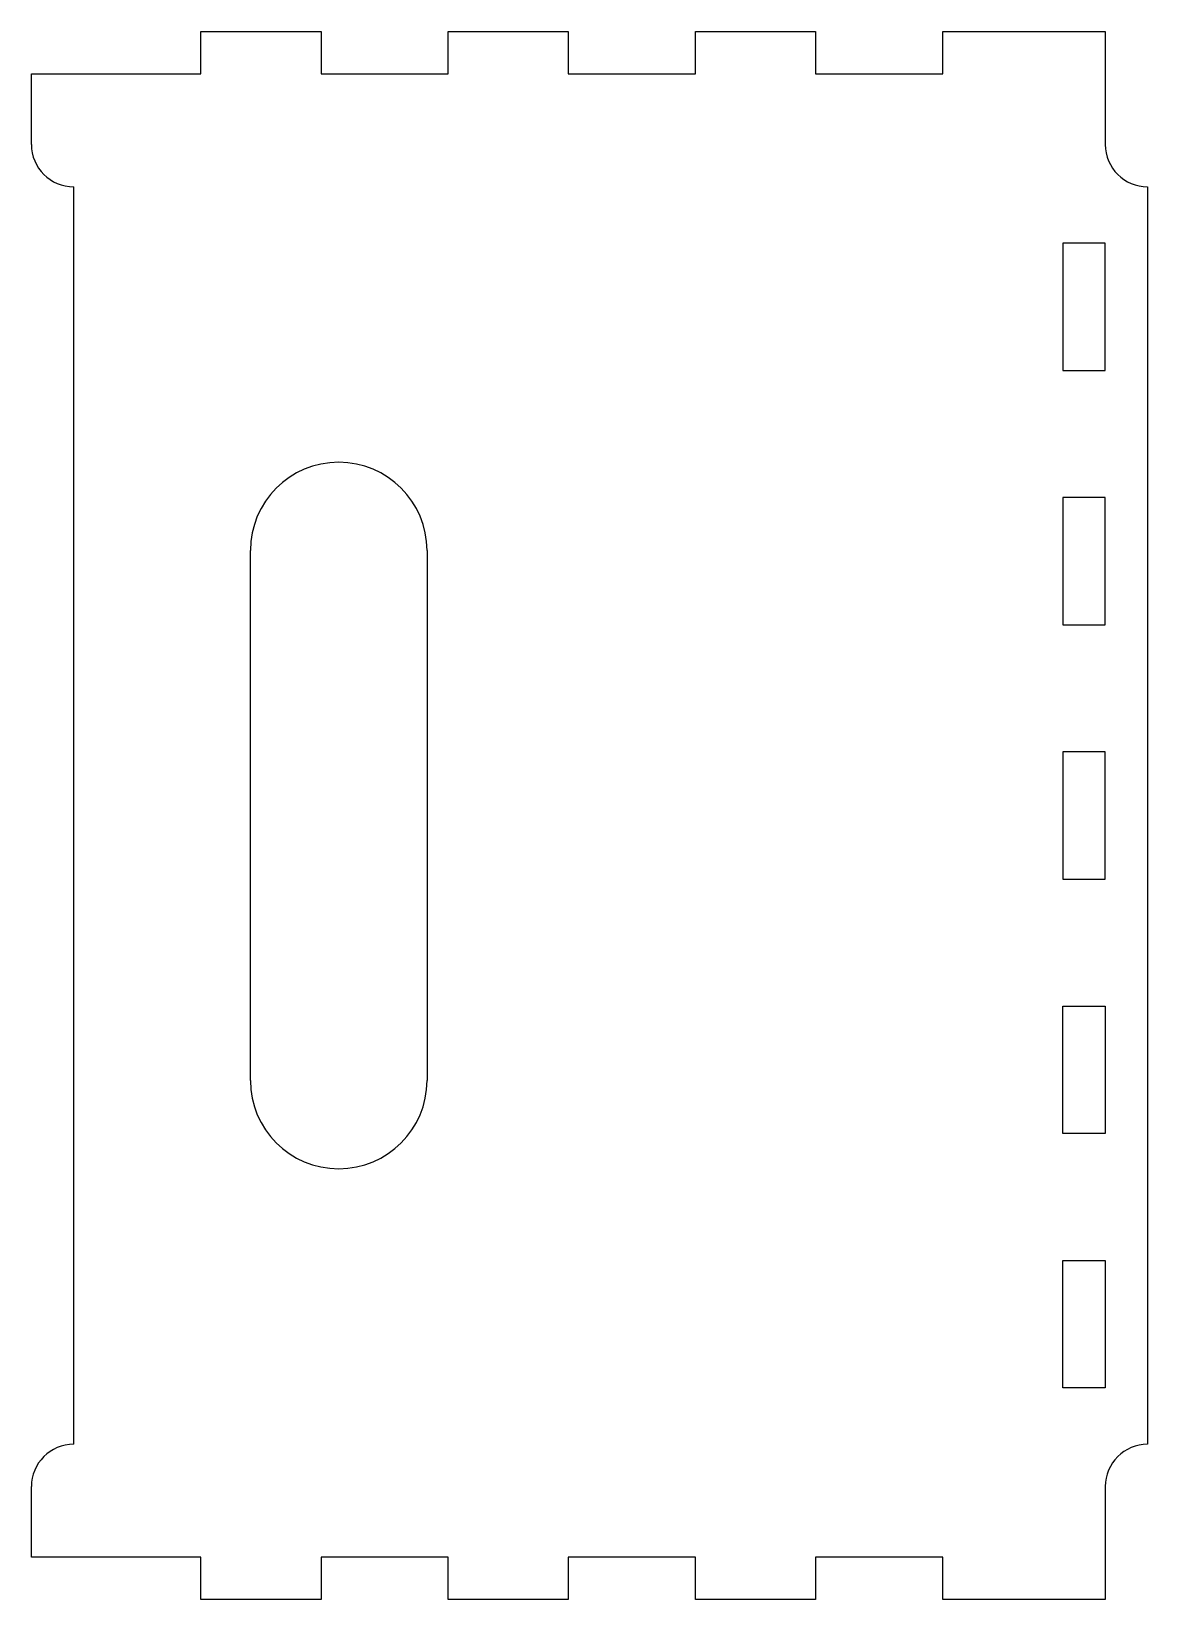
# Model space of a CAD drawing. Extents: x -1 to 157, y 47 to 269.
import ezdxf

# ---------------------------------------------------------------- set-up
doc = ezdxf.new("R2010")
doc.units = 0
doc.layers.add('VISIBLE', color=7, linetype='CONTINUOUS')

msp = doc.modelspace()

# ---------------------------------------------------------------- linework, layer by layer
at = {"layer": 'VISIBLE'}
for p, q in [((23.14, 268.88), (40.14, 268.88)), ((23.14, 262.88), (23.14, 268.88)), ((40.14, 268.88), (40.14, 262.88)), ((58.14, 268.88), (75.14, 268.88)), ((58.14, 262.88), (58.14, 268.88)), ((75.14, 268.88), (75.14, 262.88)), ((93.14, 268.88), (110.14, 268.88)), ((93.14, 262.88), (93.14, 268.88)), ((110.14, 268.88), (110.14, 262.88)), ((128.14, 268.88), (151.14, 268.88)), ((128.14, 262.88), (128.14, 268.88)), ((151.14, 268.88), (151.14, 252.88)), ((-0.86, 262.88), (23.14, 262.88)), ((-0.86, 252.88), (-0.86, 262.88)), ((40.14, 262.88), (58.14, 262.88)), ((75.14, 262.88), (93.14, 262.88)), ((110.14, 262.88), (128.14, 262.88)), ((5.14, 68.88), (5.14, 246.88)), ((157.14, 246.88), (157.14, 68.88)), ((151.14, 238.88), (145.14, 238.88)), ((145.14, 238.88), (145.14, 220.88)), ((151.14, 220.88), (151.14, 238.88)), ((145.14, 220.88), (151.14, 220.88)), ((151.14, 202.88), (145.14, 202.88)), ((145.14, 202.88), (145.14, 184.88)), ((151.14, 184.88), (151.14, 202.88)), ((30.14, 120.38), (30.14, 195.38)), ((55.14, 195.38), (55.14, 120.38)), ((145.14, 184.88), (151.14, 184.88)), ((145.14, 166.88), (145.14, 148.88)), ((151.14, 166.88), (145.14, 166.88)), ((151.14, 148.88), (151.14, 166.88)), ((145.14, 148.88), (151.14, 148.88)), ((145.14, 112.88), (145.14, 130.88)), ((145.14, 130.88), (151.14, 130.88)), ((151.14, 130.88), (151.14, 112.88)), ((151.14, 112.88), (145.14, 112.88)), ((145.14, 76.88), (145.14, 94.88)), ((145.14, 94.88), (151.14, 94.88)), ((151.14, 94.88), (151.14, 76.88)), ((151.14, 76.88), (145.14, 76.88)), ((-0.86, 52.88), (-0.86, 62.88)), ((151.14, 62.88), (151.14, 46.88)), ((23.14, 52.88), (-0.86, 52.88)), ((23.14, 46.88), (23.14, 52.88)), ((40.14, 52.88), (40.14, 46.88)), ((58.14, 52.88), (40.14, 52.88)), ((58.14, 46.88), (58.14, 52.88)), ((75.14, 52.88), (75.14, 46.88)), ((93.14, 52.88), (75.14, 52.88)), ((93.14, 46.88), (93.14, 52.88)), ((110.14, 52.88), (110.14, 46.88)), ((128.14, 52.88), (110.14, 52.88)), ((128.14, 46.88), (128.14, 52.88)), ((40.14, 46.88), (23.14, 46.88)), ((75.14, 46.88), (58.14, 46.88)), ((110.14, 46.88), (93.14, 46.88)), ((151.14, 46.88), (128.14, 46.88))]:
    msp.add_line(p, q, dxfattribs=at)
for centre, radius, start, end in [((5.14, 252.88), 6, 180, 270), ((157.14, 252.88), 6, 180, 270), ((42.64, 195.38), 12.5, 0, 180), ((42.64, 120.38), 12.5, 180, 0), ((5.14, 62.88), 6, 90, 180), ((157.14, 62.88), 6, 90, 180)]:
    msp.add_arc(centre, radius, start, end, dxfattribs=at)

doc.saveas('drawing.dxf')
